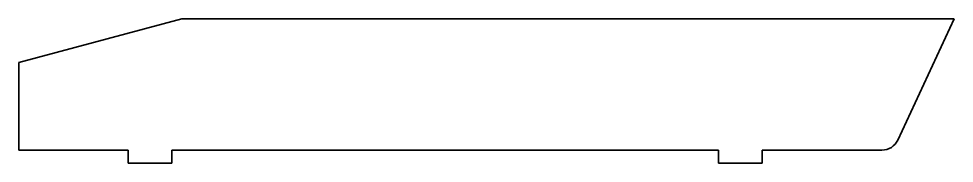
# Model space of a CAD drawing. Header units: inches. Extents: x 0 to 214, y 0 to 33.
import ezdxf

# ---------------------------------------------------------------- set-up
doc = ezdxf.new("R2010")
doc.units = ezdxf.units.IN
doc.header["$MEASUREMENT"] = 0
doc.layers.add('SIMUMAK Visible (ISO)', color=7, linetype='Continuous', lineweight=35)

# ---------------------------------------------------------------- blocks, each defined once
blk = doc.blocks.new('SMB-01-RLONG-02_Sheet_11_SMB-01-RLONG-02')
at = {"layer": 'SIMUMAK Visible (ISO)'}
for p, q in [((-69.62, 16.5), (-106.94, 6.5)), ((-69.62, 16.5), (106.94, 16.5)), ((94.03, -11.19), (106.94, 16.5)), ((-106.94, -13.5), (-106.94, 6.5)), ((-81.94, -13.5), (-106.94, -13.5)), ((-81.94, -16.5), (-81.94, -13.5)), ((53.06, -13.5), (-71.94, -13.5)), ((-71.94, -13.5), (-71.94, -16.5)), ((53.06, -16.5), (53.06, -13.5)), ((90.41, -13.5), (63.06, -13.5)), ((63.06, -13.5), (63.06, -16.5)), ((-71.94, -16.5), (-81.94, -16.5)), ((63.06, -16.5), (53.06, -16.5))]:
    blk.add_line(p, q, dxfattribs=at)
blk.add_arc((90.41, -9.5), 4, 270, 335, dxfattribs=at)

msp = doc.modelspace()

# ---------------------------------------------------------------- block references
msp.add_blockref('SMB-01-RLONG-02_Sheet_11_SMB-01-RLONG-02', (106.94, 16.5))

doc.saveas('drawing.dxf')
